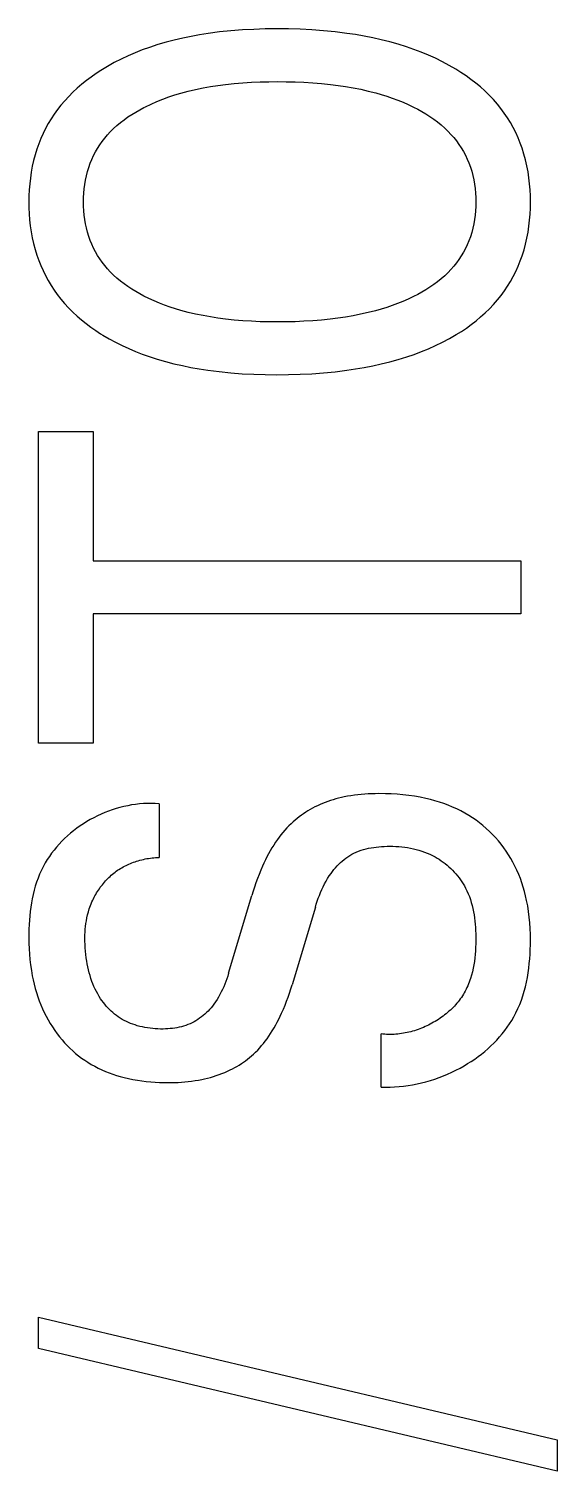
# Model space of a CAD drawing. Extents: x 867151 to 1787449, y -2071112 to -1028603.
# Drawn here: x 871109.614 to 871111.366, y -1032653.507 to -1032648.722 of the extents above; entities that cross this region are included whole.
import ezdxf

# ---------------------------------------------------------------- set-up
doc = ezdxf.new("R2010")
doc.units = 0
doc.header["$LTSCALE"] = 4
doc.header["$MEASUREMENT"] = 0
doc.layers.get('0').update_dxf_attribs({"linetype": 'CONTINUOUS'})
doc.layers.add('20000_FRONT_O', color=7, linetype='CONTINUOUS')

# ---------------------------------------------------------------- blocks, each defined once
blk = doc.blocks.new('CPU')
at = {"layer": '20000_FRONT_O', "color": 7, "linetype": 'Continuous'}
for p, q in [((82733.158, 11049.5328), (82733.158, 11050.5661)), ((82733.158, 11050.5661), (82733.3394, 11050.5661)), ((82733.3394, 11050.5661), (82733.3394, 11050.137)), ((82733.3394, 11050.137), (82734.758, 11050.137)), ((82734.758, 11050.137), (82734.758, 11049.9619)), ((82733.3394, 11049.9619), (82733.3394, 11049.5328)), ((82734.758, 11049.9619), (82733.3394, 11049.9619)), ((82733.3394, 11049.5328), (82733.158, 11049.5328)), ((82733.5583, 11049.3314), (82733.5583, 11049.1536)), ((82733.7885, 11048.769), (82733.8656, 11049.0266)), ((82734.0765, 11048.9885), (82733.9994, 11048.7309)), ((82734.2942, 11048.3916), (82734.2942, 11048.5676)), ((82733.158, 11047.5244), (82733.158, 11047.6278)), ((82733.158, 11047.6278), (82734.8782, 11047.2205)), ((82734.8782, 11047.1171), (82733.158, 11047.5244)), ((82734.8782, 11047.2205), (82734.8782, 11047.1171))]:
    blk.add_line(p, q, dxfattribs=at)
for points in [[(82734.5426, 11051.7681), (82734.5203, 11051.781), (82734.4977, 11051.7932), (82734.4746, 11051.8046), (82734.4511, 11051.8152), (82734.4272, 11051.8251), (82734.4031, 11051.8342), (82734.3788, 11051.8427), (82734.351, 11051.8513), (82734.3231, 11051.8592), (82734.2949, 11051.8663), (82734.2665, 11051.8726), (82734.238, 11051.8782), (82734.2094, 11051.8831), (82734.1807, 11051.8874), (82734.1422, 11051.8922), (82734.1035, 11051.896), (82734.0648, 11051.8989), (82734.026, 11051.9009), (82733.9872, 11051.902), (82733.9484, 11051.9023), (82733.9103, 11051.9019), (82733.8723, 11051.9007), (82733.8343, 11051.8987), (82733.7964, 11051.8958), (82733.7585, 11051.8919), (82733.7208, 11051.887), (82733.6926, 11051.8826), (82733.6645, 11051.8775), (82733.6365, 11051.8718), (82733.6087, 11051.8653), (82733.5811, 11051.858), (82733.5537, 11051.8499), (82733.5265, 11051.841), (82733.5026, 11051.8323), (82733.4788, 11051.8229), (82733.4554, 11051.8128), (82733.4324, 11051.8019), (82733.4097, 11051.7902), (82733.3874, 11051.7777), (82733.3655, 11051.7644), (82733.3491, 11051.7537), (82733.3329, 11051.7424), (82733.3172, 11051.7306), (82733.3018, 11051.7184), (82733.2869, 11051.7056), (82733.2725, 11051.6922), (82733.2586, 11051.6784), (82733.2453, 11051.664), (82733.2326, 11051.649), (82733.2212, 11051.6344), (82733.2104, 11051.6194), (82733.2003, 11051.6039), (82733.1907, 11051.588), (82733.1818, 11051.5717), (82733.1735, 11051.5551), (82733.1659, 11051.5382), (82733.159, 11051.521), (82733.1528, 11051.5036), (82733.147, 11051.4847), (82733.1419, 11051.4656), (82733.1376, 11051.4463), (82733.134, 11051.4268), (82733.1312, 11051.4073), (82733.129, 11051.3876), (82733.1275, 11051.3678), (82733.1266, 11051.3479), (82733.1263, 11051.3281), (82733.1265, 11051.3081), (82733.1274, 11051.2882), (82733.1289, 11051.2683), (82733.1311, 11051.2485), (82733.134, 11051.2288), (82733.1375, 11051.2093), (82733.1418, 11051.1899), (82733.1469, 11051.1707), (82733.1527, 11051.1517), (82733.1589, 11051.1342), (82733.1657, 11051.117), (82733.1733, 11051.1001), (82733.1815, 11051.0835), (82733.1903, 11051.0672), (82733.1998, 11051.0512), (82733.21, 11051.0357), (82733.2207, 11051.0206), (82733.2321, 11051.0059), (82733.2447, 11050.991), (82733.258, 11050.9766), (82733.2718, 11050.9627), (82733.2862, 11050.9494), (82733.301, 11050.9367), (82733.3163, 11050.9244), (82733.332, 11050.9127), (82733.348, 11050.9015), (82733.3644, 11050.8908), (82733.3716, 11050.8863)], [(82733.3716, 11050.8863), (82733.3924, 11050.8741), (82733.4137, 11050.8626), (82733.4353, 11050.8517), (82733.4573, 11050.8416), (82733.4796, 11050.8322), (82733.5022, 11050.8234), (82733.525, 11050.8152), (82733.5522, 11050.8064), (82733.5797, 11050.7985), (82733.6074, 11050.7913), (82733.6353, 11050.7849), (82733.6633, 11050.7792), (82733.6914, 11050.7742), (82733.7197, 11050.7699), (82733.7576, 11050.765), (82733.7956, 11050.7612), (82733.8337, 11050.7583), (82733.8719, 11050.7563), (82733.9101, 11050.7552), (82733.9484, 11050.7548), (82733.9872, 11050.7551), (82734.0261, 11050.7562), (82734.0649, 11050.7582), (82734.1036, 11050.761), (82734.1423, 11050.7648), (82734.1808, 11050.7696), (82734.2096, 11050.7739), (82734.2383, 11050.7788), (82734.2668, 11050.7843), (82734.2952, 11050.7906), (82734.3235, 11050.7976), (82734.3515, 11050.8054), (82734.3793, 11050.814), (82734.4037, 11050.8224), (82734.4279, 11050.8314), (82734.4518, 11050.8412), (82734.4753, 11050.8517), (82734.4985, 11050.863), (82734.5213, 11050.8751), (82734.5437, 11050.8881), (82734.5606, 11050.8987), (82734.5772, 11050.9098), (82734.5934, 11050.9215), (82734.6092, 11050.9337), (82734.6245, 11050.9465), (82734.6393, 11050.9598), (82734.6536, 11050.9737), (82734.6673, 11050.9881), (82734.6804, 11051.0031), (82734.6921, 11051.0178), (82734.7032, 11051.0329), (82734.7136, 11051.0485), (82734.7235, 11051.0646), (82734.7326, 11051.081), (82734.7411, 11051.0977), (82734.7489, 11051.1148), (82734.756, 11051.1322), (82734.7624, 11051.1498), (82734.7685, 11051.169), (82734.7737, 11051.1883), (82734.7781, 11051.2079), (82734.7818, 11051.2277), (82734.7848, 11051.2476), (82734.787, 11051.2676), (82734.7886, 11051.2877), (82734.7895, 11051.3079), (82734.7898, 11051.3281), (82734.7894, 11051.3482), (82734.7885, 11051.3684), (82734.7869, 11051.3884), (82734.7847, 11051.4084), (82734.7817, 11051.4283), (82734.778, 11051.448), (82734.7736, 11051.4675), (82734.7683, 11051.4869), (82734.7623, 11051.506), (82734.7559, 11051.5236), (82734.7487, 11051.541), (82734.7409, 11051.5581), (82734.7324, 11051.5748), (82734.7232, 11051.5912), (82734.7133, 11051.6072), (82734.7028, 11051.6228), (82734.6916, 11051.638), (82734.6799, 11051.6527), (82734.6667, 11051.6677), (82734.6529, 11051.6822), (82734.6385, 11051.6962), (82734.6236, 11051.7095), (82734.6082, 11051.7223), (82734.5923, 11051.7346), (82734.576, 11051.7463), (82734.5594, 11051.7574), (82734.5426, 11051.7681)], [(82733.5128, 11051.6439), (82733.5317, 11051.653), (82733.551, 11051.6614), (82733.5706, 11051.6692), (82733.5904, 11051.6763), (82733.6104, 11051.6829), (82733.6306, 11051.6889), (82733.6549, 11051.6954), (82733.6793, 11051.7012), (82733.7039, 11051.7062), (82733.7287, 11051.7106), (82733.7535, 11051.7144), (82733.7784, 11051.7177), (82733.807, 11051.7207), (82733.8357, 11051.7232), (82733.8644, 11051.725), (82733.8931, 11051.7263), (82733.9219, 11051.727), (82733.9506, 11051.7272), (82733.98, 11051.727), (82734.0093, 11051.7263), (82734.0386, 11051.7251), (82734.0679, 11051.7233), (82734.0971, 11051.7209), (82734.1263, 11051.7179), (82734.1516, 11051.7147), (82734.1769, 11051.711), (82734.202, 11051.7066), (82734.2271, 11051.7017), (82734.252, 11051.6961), (82734.2767, 11051.6897), (82734.2951, 11051.6845), (82734.3133, 11051.6788), (82734.3314, 11051.6727), (82734.3494, 11051.666), (82734.3671, 11051.6588), (82734.3846, 11051.6511), (82734.4019, 11051.6429), (82734.4159, 11051.6357), (82734.4296, 11051.6281), (82734.443, 11051.6201), (82734.4562, 11051.6117), (82734.4691, 11051.6028), (82734.4816, 11051.5935), (82734.4937, 11051.5836), (82734.5054, 11051.5732), (82734.5166, 11051.5623), (82734.5262, 11051.5521), (82734.5354, 11051.5415), (82734.5441, 11051.5305), (82734.5523, 11051.5191), (82734.5601, 11051.5073), (82734.5673, 11051.4953), (82734.5739, 11051.4829), (82734.5799, 11051.4703), (82734.5854, 11051.4574), (82734.5904, 11051.4437), (82734.5948, 11051.4297), (82734.5985, 11051.4156), (82734.6016, 11051.4012), (82734.6041, 11051.3868), (82734.606, 11051.3722), (82734.6073, 11051.3575), (82734.6081, 11051.3428), (82734.6083, 11051.3281), (82734.6081, 11051.3134), (82734.6073, 11051.2987), (82734.606, 11051.284), (82734.6041, 11051.2694), (82734.6016, 11051.255), (82734.5985, 11051.2407), (82734.5948, 11051.2265), (82734.5904, 11051.2126), (82734.5854, 11051.1989), (82734.58, 11051.186), (82734.5739, 11051.1734), (82734.5673, 11051.1611), (82734.5601, 11051.1491), (82734.5524, 11051.1374), (82734.5441, 11051.126), (82734.5354, 11051.115), (82734.5262, 11051.1044), (82734.5166, 11051.0942), (82734.5054, 11051.0834), (82734.4937, 11051.0731), (82734.4815, 11051.0633), (82734.469, 11051.0539), (82734.4561, 11051.0451), (82734.4429, 11051.0367), (82734.4295, 11051.0288), (82734.4158, 11051.0213), (82734.4019, 11051.0142)], [(82734.4019, 11051.0142), (82734.3846, 11051.006), (82734.367, 11050.9983), (82734.3492, 11050.9911), (82734.3312, 11050.9845), (82734.313, 11050.9783), (82734.2947, 11050.9726), (82734.2762, 11050.9673), (82734.2515, 11050.961), (82734.2266, 11050.9554), (82734.2015, 11050.9504), (82734.1763, 11050.9461), (82734.1511, 11050.9424), (82734.1258, 11050.9392), (82734.0967, 11050.9362), (82734.0675, 11050.9338), (82734.0383, 11050.932), (82734.0091, 11050.9308), (82733.9799, 11050.9301), (82733.9506, 11050.9298), (82733.9219, 11050.9301), (82733.8931, 11050.9308), (82733.8644, 11050.9321), (82733.8357, 11050.9339), (82733.807, 11050.9363), (82733.7784, 11050.9394), (82733.7535, 11050.9427), (82733.7287, 11050.9465), (82733.7039, 11050.9509), (82733.6793, 11050.956), (82733.6549, 11050.9617), (82733.6306, 11050.9682), (82733.6125, 11050.9735), (82733.5945, 11050.9793), (82733.5766, 11050.9856), (82733.559, 11050.9924), (82733.5415, 11050.9998), (82733.5243, 11051.0076), (82733.5073, 11051.016), (82733.4938, 11051.0232), (82733.4805, 11051.0308), (82733.4675, 11051.0388), (82733.4547, 11051.0472), (82733.4423, 11051.0561), (82733.4302, 11051.0654), (82733.4185, 11051.0752), (82733.4072, 11051.0855), (82733.3964, 11051.0963), (82733.3871, 11051.1064), (82733.3782, 11051.117), (82733.3697, 11051.128), (82733.3618, 11051.1393), (82733.3543, 11051.1509), (82733.3474, 11051.1628), (82733.341, 11051.1751), (82733.3351, 11051.1876), (82733.3299, 11051.2003), (82733.325, 11051.2139), (82733.3208, 11051.2277), (82733.3172, 11051.2417), (82733.3142, 11051.2559), (82733.3118, 11051.2701), (82733.31, 11051.2845), (82733.3087, 11051.299), (82733.3079, 11051.3135), (82733.3077, 11051.3281), (82733.3079, 11051.3427), (82733.3087, 11051.3573), (82733.31, 11051.3718), (82733.3118, 11051.3863), (82733.3142, 11051.4006), (82733.3172, 11051.4148), (82733.3208, 11051.4289), (82733.325, 11051.4427), (82733.3299, 11051.4564), (82733.3351, 11051.4692), (82733.3409, 11051.4817), (82733.3473, 11051.4939), (82733.3543, 11051.5059), (82733.3617, 11051.5176), (82733.3697, 11051.5289), (82733.3781, 11051.5399), (82733.387, 11051.5505), (82733.3964, 11051.5607), (82733.4072, 11051.5715), (82733.4185, 11051.5818), (82733.4302, 11051.5917), (82733.4423, 11051.601), (82733.4548, 11051.6099), (82733.4675, 11051.6183), (82733.4806, 11051.6263), (82733.4938, 11051.6339), (82733.5073, 11051.6411), (82733.5128, 11051.6439)], [(82734.3089, 11049.3648), (82734.2863, 11049.365), (82734.2748, 11049.3648), (82734.2633, 11049.3645), (82734.2518, 11049.364), (82734.2403, 11049.3632), (82734.2288, 11049.3623), (82734.2173, 11049.3611), (82734.2059, 11049.3597), (82734.1945, 11049.3581), (82734.1832, 11049.3561), (82734.1719, 11049.3539), (82734.1628, 11049.3519), (82734.1537, 11049.3497), (82734.1447, 11049.3473), (82734.1357, 11049.3447), (82734.1268, 11049.3419), (82734.118, 11049.3389), (82734.1092, 11049.3357), (82734.1006, 11049.3323), (82734.092, 11049.3286), (82734.0835, 11049.3247), (82734.0751, 11049.3207), (82734.0673, 11049.3166), (82734.0596, 11049.3123), (82734.052, 11049.3078), (82734.0445, 11049.3032), (82734.0372, 11049.2983), (82734.0299, 11049.2932), (82734.0228, 11049.288), (82734.0159, 11049.2826), (82734.0091, 11049.277), (82734.0025, 11049.2712), (82733.996, 11049.2652), (82733.9888, 11049.2582), (82733.9819, 11049.251), (82733.9752, 11049.2436), (82733.9687, 11049.236), (82733.9624, 11049.2283), (82733.9563, 11049.2203), (82733.9504, 11049.2123), (82733.9447, 11049.204), (82733.9385, 11049.1945), (82733.9325, 11049.1849), (82733.9268, 11049.1751), (82733.9212, 11049.1652), (82733.9159, 11049.1552), (82733.9108, 11049.1451), (82733.9059, 11049.1348), (82733.9012, 11049.1245), (82733.8953, 11049.1108), (82733.8897, 11049.097), (82733.8844, 11049.0831), (82733.8794, 11049.0691), (82733.8745, 11049.055), (82733.87, 11049.0409), (82733.8656, 11049.0266)], [(82734.2942, 11048.3916), (82734.3092, 11048.3912), (82734.3242, 11048.3913), (82734.3391, 11048.3918), (82734.3541, 11048.3929), (82734.3691, 11048.3944), (82734.384, 11048.3963), (82734.3989, 11048.3988), (82734.4138, 11048.4017), (82734.4286, 11048.405), (82734.4433, 11048.4088), (82734.4578, 11048.413), (82734.4723, 11048.4177), (82734.4867, 11048.4228), (82734.5009, 11048.4283), (82734.515, 11048.4342), (82734.5289, 11048.4405), (82734.5426, 11048.4472), (82734.5562, 11048.4544), (82734.5695, 11048.4619), (82734.5815, 11048.4691), (82734.5933, 11048.4766), (82734.6048, 11048.4844), (82734.6161, 11048.4925), (82734.6272, 11048.5009), (82734.638, 11048.5097), (82734.6485, 11048.5187), (82734.6588, 11048.528), (82734.6687, 11048.5376), (82734.6783, 11048.5475), (82734.6875, 11048.5576), (82734.6964, 11048.5681), (82734.7049, 11048.5788), (82734.713, 11048.5898), (82734.7207, 11048.601), (82734.7279, 11048.6125), (82734.7347, 11048.6243), (82734.7418, 11048.6378), (82734.7483, 11048.6516), (82734.7543, 11048.6656), (82734.7597, 11048.68), (82734.7646, 11048.6945), (82734.769, 11048.7093), (82734.773, 11048.7242), (82734.7764, 11048.7393), (82734.7794, 11048.7546), (82734.782, 11048.7699), (82734.7842, 11048.7854), (82734.786, 11048.8009), (82734.7874, 11048.8164), (82734.7885, 11048.832), (82734.7892, 11048.8476), (82734.7896, 11048.8632), (82734.7898, 11048.8788), (82734.7895, 11048.8979), (82734.7888, 11048.917), (82734.7875, 11048.936), (82734.7857, 11048.9548), (82734.7834, 11048.9736), (82734.7805, 11048.9923), (82734.7769, 11049.0109), (82734.7736, 11049.0255), (82734.7699, 11049.04), (82734.7658, 11049.0545), (82734.7612, 11049.0688), (82734.7562, 11049.0829), (82734.7507, 11049.0969), (82734.7448, 11049.1107), (82734.7384, 11049.1243), (82734.7318, 11049.1371), (82734.7248, 11049.1496), (82734.7174, 11049.1618), (82734.7095, 11049.1738), (82734.7013, 11049.1856), (82734.6926, 11049.197), (82734.6835, 11049.2081), (82734.6741, 11049.2189), (82734.6642, 11049.2295), (82734.6539, 11049.2397), (82734.6432, 11049.2496), (82734.6322, 11049.259), (82734.6208, 11049.2681), (82734.6092, 11049.2767), (82734.5973, 11049.285), (82734.585, 11049.2927), (82734.5725, 11049.3001), (82734.559, 11049.3074), (82734.5452, 11049.3142), (82734.5312, 11049.3205), (82734.5169, 11049.3263), (82734.5025, 11049.3317), (82734.4879, 11049.3366), (82734.4731, 11049.3411), (82734.4582, 11049.3451), (82734.4433, 11049.3488), (82734.4243, 11049.3528), (82734.4052, 11049.3562), (82734.3861, 11049.359), (82734.3668, 11049.3613), (82734.3475, 11049.363), (82734.3282, 11049.3642), (82734.3089, 11049.3648)], [(82733.5583, 11049.3314), (82733.5453, 11049.3323), (82733.5323, 11049.3326), (82733.5192, 11049.3325), (82733.5061, 11049.3319), (82733.4931, 11049.3308), (82733.48, 11049.3293), (82733.467, 11049.3274), (82733.454, 11049.325), (82733.4411, 11049.3222), (82733.4282, 11049.3189), (82733.4155, 11049.3153), (82733.4028, 11049.3112), (82733.3903, 11049.3067), (82733.3779, 11049.3019), (82733.3656, 11049.2966), (82733.3535, 11049.291), (82733.3416, 11049.285), (82733.3298, 11049.2787), (82733.3183, 11049.272), (82733.307, 11049.265), (82733.296, 11049.2576), (82733.2852, 11049.25), (82733.2747, 11049.242), (82733.2645, 11049.2337), (82733.2545, 11049.2251), (82733.2449, 11049.2162), (82733.2356, 11049.207), (82733.2266, 11049.1975), (82733.2179, 11049.1878), (82733.2097, 11049.1777), (82733.2018, 11049.1674), (82733.1943, 11049.1569), (82733.1872, 11049.1461), (82733.1805, 11049.1351), (82733.1743, 11049.1238), (82733.1679, 11049.1111), (82733.1621, 11049.0982), (82733.1568, 11049.085), (82733.152, 11049.0717), (82733.1477, 11049.0581), (82733.1439, 11049.0443), (82733.1404, 11049.0304), (82733.1374, 11049.0164), (82733.1349, 11049.0022), (82733.1326, 11048.9879), (82733.1308, 11048.9736), (82733.1293, 11048.9592), (82733.1281, 11048.9447), (82733.1272, 11048.9303), (82733.1266, 11048.9158), (82733.1263, 11048.9013), (82733.1263, 11048.8869), (82733.1265, 11048.8687), (82733.1272, 11048.8505), (82733.1283, 11048.8324), (82733.1298, 11048.8144), (82733.1319, 11048.7965), (82733.1345, 11048.7786), (82733.1376, 11048.7608), (82733.1405, 11048.7468), (82733.1438, 11048.7328), (82733.1474, 11048.7188), (82733.1515, 11048.705), (82733.1559, 11048.6913), (82733.1607, 11048.6777), (82733.166, 11048.6643), (82733.1716, 11048.6511), (82733.1774, 11048.6386), (82733.1835, 11048.6264), (82733.19, 11048.6143), (82733.1969, 11048.6025), (82733.2042, 11048.5909), (82733.2119, 11048.5796), (82733.2199, 11048.5685), (82733.2283, 11048.5576), (82733.2364, 11048.5479), (82733.2448, 11048.5384), (82733.2535, 11048.5292), (82733.2625, 11048.5203), (82733.2718, 11048.5117), (82733.2813, 11048.5033), (82733.2912, 11048.4954), (82733.3013, 11048.4877), (82733.3116, 11048.4804), (82733.3222, 11048.4735), (82733.3333, 11048.4667), (82733.3447, 11048.4603), (82733.3563, 11048.4544), (82733.3681, 11048.4488), (82733.3801, 11048.4435), (82733.3922, 11048.4387), (82733.4045, 11048.4342), (82733.4169, 11048.4301), (82733.4294, 11048.4264), (82733.442, 11048.423), (82733.4566, 11048.4195), (82733.4713, 11048.4164), (82733.4861, 11048.4138), (82733.501, 11048.4116), (82733.5158, 11048.4098), (82733.5308, 11048.4084), (82733.5457, 11048.4073)], [(82734.0765, 11048.9885), (82734.0795, 11048.9984), (82734.0828, 11049.0082), (82734.0862, 11049.0179), (82734.0898, 11049.0275), (82734.0937, 11049.0371), (82734.0978, 11049.0466), (82734.1022, 11049.0559), (82734.1068, 11049.0652), (82734.1118, 11049.0742), (82734.117, 11049.0831), (82734.1226, 11049.0919), (82734.1285, 11049.1004), (82734.1333, 11049.1068), (82734.1382, 11049.113), (82734.1433, 11049.119), (82734.1487, 11049.1249), (82734.1542, 11049.1306), (82734.1599, 11049.1361), (82734.1657, 11049.1414), (82734.1718, 11049.1464), (82734.178, 11049.1512), (82734.1844, 11049.1557), (82734.1909, 11049.16), (82734.1977, 11049.1639), (82734.2045, 11049.1675), (82734.2122, 11049.1711), (82734.22, 11049.1744), (82734.228, 11049.1772), (82734.2362, 11049.1797), (82734.2444, 11049.1819), (82734.2528, 11049.1838), (82734.2612, 11049.1855), (82734.2698, 11049.1868), (82734.2784, 11049.1879), (82734.287, 11049.1888), (82734.2957, 11049.1894), (82734.3044, 11049.1899), (82734.3142, 11049.1902), (82734.324, 11049.1903), (82734.3338, 11049.1902), (82734.3436, 11049.1898), (82734.3533, 11049.1892), (82734.3631, 11049.1884), (82734.3727, 11049.1872), (82734.3823, 11049.1858), (82734.3919, 11049.1841), (82734.4014, 11049.1822), (82734.4108, 11049.1799), (82734.4201, 11049.1774), (82734.4292, 11049.1745), (82734.4383, 11049.1713), (82734.4473, 11049.1678), (82734.4561, 11049.164), (82734.4647, 11049.1599), (82734.4733, 11049.1553), (82734.4803, 11049.1513), (82734.4872, 11049.147), (82734.494, 11049.1424), (82734.5006, 11049.1377), (82734.5071, 11049.1327), (82734.5135, 11049.1275), (82734.5196, 11049.1221), (82734.5256, 11049.1165), (82734.5315, 11049.1107), (82734.5371, 11049.1048), (82734.5425, 11049.0987), (82734.5478, 11049.0924), (82734.5528, 11049.0859), (82734.5576, 11049.0793), (82734.5622, 11049.0726), (82734.5666, 11049.0657), (82734.5707, 11049.0587), (82734.5746, 11049.0516), (82734.5792, 11049.0423), (82734.5833, 11049.0329), (82734.5871, 11049.0232), (82734.5906, 11049.0135), (82734.5936, 11049.0036), (82734.5964, 11048.9935), (82734.5987, 11048.9834), (82734.6008, 11048.9732), (82734.6026, 11048.9629), (82734.6041, 11048.9525), (82734.6054, 11048.942), (82734.6064, 11048.9315), (82734.6072, 11048.921), (82734.6077, 11048.9104), (82734.6081, 11048.8999), (82734.6083, 11048.8893), (82734.6083, 11048.8788), (82734.6082, 11048.8669), (82734.6078, 11048.8551), (82734.6072, 11048.8434), (82734.6064, 11048.8317), (82734.6052, 11048.82), (82734.6038, 11048.8084), (82734.602, 11048.7969), (82734.5999, 11048.7855), (82734.5974, 11048.7742), (82734.5945, 11048.7629), (82734.5911, 11048.7518)], [(82733.3266, 11048.9823), (82733.3286, 11048.9882), (82733.3307, 11048.994), (82733.333, 11048.9998), (82733.3354, 11049.0055), (82733.3379, 11049.0111), (82733.3403, 11049.0161), (82733.3428, 11049.0211), (82733.3454, 11049.026), (82733.3482, 11049.0308), (82733.351, 11049.0356), (82733.3539, 11049.0403), (82733.3569, 11049.045), (82733.3601, 11049.0495), (82733.3633, 11049.0541), (82733.3666, 11049.0585), (82733.3701, 11049.0629), (82733.3734, 11049.0671), (82733.3769, 11049.0712), (82733.3805, 11049.0752), (82733.3841, 11049.0791), (82733.3879, 11049.083), (82733.3917, 11049.0867), (82733.3956, 11049.0904), (82733.3996, 11049.094), (82733.4037, 11049.0975), (82733.4078, 11049.1009), (82733.412, 11049.1042), (82733.4163, 11049.1074), (82733.4207, 11049.1105), (82733.4252, 11049.1135), (82733.4297, 11049.1163), (82733.4343, 11049.1191), (82733.439, 11049.1218), (82733.4437, 11049.1243), (82733.4485, 11049.1267), (82733.4534, 11049.129), (82733.4583, 11049.1313), (82733.4632, 11049.1334), (82733.4682, 11049.1354), (82733.4733, 11049.1373), (82733.4783, 11049.139), (82733.4834, 11049.1407), (82733.4891, 11049.1424), (82733.4947, 11049.144), (82733.5004, 11049.1455), (82733.5061, 11049.1469), (82733.5118, 11049.1481), (82733.5176, 11049.1492), (82733.5234, 11049.1502), (82733.5292, 11049.151), (82733.535, 11049.1518), (82733.5408, 11049.1524), (82733.5466, 11049.1529), (82733.5525, 11049.1533), (82733.5583, 11049.1536)], [(82733.7885, 11048.769), (82733.7857, 11048.7599), (82733.7827, 11048.7509), (82733.7795, 11048.7419), (82733.7761, 11048.733), (82733.7725, 11048.7242), (82733.7686, 11048.7155), (82733.7645, 11048.7069), (82733.7601, 11048.6984), (82733.7555, 11048.6901), (82733.7505, 11048.6819), (82733.7453, 11048.674), (82733.7397, 11048.6662), (82733.7352, 11048.6603), (82733.7305, 11048.6546), (82733.7256, 11048.6491), (82733.7206, 11048.6437), (82733.7153, 11048.6384), (82733.7099, 11048.6334), (82733.7043, 11048.6286), (82733.6986, 11048.6239), (82733.6927, 11048.6195), (82733.6866, 11048.6154), (82733.6804, 11048.6115), (82733.674, 11048.6079), (82733.6675, 11048.6045), (82733.6607, 11048.6013), (82733.6537, 11048.5985), (82733.6466, 11048.5959), (82733.6395, 11048.5936), (82733.6322, 11048.5916), (82733.6248, 11048.5898), (82733.6174, 11048.5883), (82733.6099, 11048.5871), (82733.6023, 11048.586), (82733.5947, 11048.5852), (82733.5871, 11048.5846), (82733.5795, 11048.5842), (82733.5719, 11048.5839), (82733.5631, 11048.5839), (82733.5544, 11048.5841), (82733.5457, 11048.5846), (82733.537, 11048.5853), (82733.5283, 11048.5863), (82733.5197, 11048.5875), (82733.5112, 11048.589), (82733.5027, 11048.5908), (82733.4942, 11048.5928), (82733.4858, 11048.5951), (82733.4785, 11048.5974), (82733.4712, 11048.6), (82733.4639, 11048.6027), (82733.4568, 11048.6057), (82733.4498, 11048.6089), (82733.4428, 11048.6124), (82733.4361, 11048.6161), (82733.4294, 11048.62), (82733.423, 11048.6242), (82733.4167, 11048.6287), (82733.4106, 11048.6334), (82733.4047, 11048.6383), (82733.399, 11048.6434), (82733.3935, 11048.6488), (82733.3881, 11048.6543), (82733.383, 11048.6601), (82733.378, 11048.666), (82733.3733, 11048.6721), (82733.3687, 11048.6783), (82733.3644, 11048.6846), (82733.3594, 11048.6924), (82733.3547, 11048.7004), (82733.3503, 11048.7085), (82733.3462, 11048.7167), (82733.3423, 11048.7251), (82733.3387, 11048.7336), (82733.3354, 11048.7422), (82733.3321, 11048.7516), (82733.3291, 11048.7611), (82733.3264, 11048.7707), (82733.3239, 11048.7803), (82733.3217, 11048.79), (82733.3197, 11048.7998), (82733.318, 11048.8096), (82733.3164, 11048.8206), (82733.315, 11048.8316), (82733.3139, 11048.8426), (82733.3131, 11048.8537), (82733.3125, 11048.8647), (82733.3122, 11048.8758), (82733.3122, 11048.8869), (82733.3124, 11048.8964), (82733.3128, 11048.9058), (82733.3135, 11048.9152), (82733.3143, 11048.9246), (82733.3155, 11048.9339), (82733.3169, 11048.9432), (82733.3186, 11048.9524), (82733.3209, 11048.9625), (82733.3236, 11048.9725), (82733.3266, 11048.9823)], [(82734.5911, 11048.7518), (82734.5891, 11048.7456), (82734.5869, 11048.7395), (82734.5845, 11048.7335), (82734.582, 11048.7275), (82734.5793, 11048.7215), (82734.5764, 11048.7157), (82734.5734, 11048.7099), (82734.5704, 11048.7046), (82734.5673, 11048.6993), (82734.564, 11048.6941), (82734.5606, 11048.689), (82734.557, 11048.6839), (82734.5534, 11048.679), (82734.5495, 11048.6741), (82734.5456, 11048.6694), (82734.5416, 11048.6647), (82734.5374, 11048.6601), (82734.5331, 11048.6556), (82734.5287, 11048.6513), (82734.5242, 11048.647), (82734.5196, 11048.6428), (82734.5149, 11048.6386), (82734.5101, 11048.6346), (82734.5052, 11048.6307), (82734.5003, 11048.6269), (82734.4952, 11048.6232), (82734.4901, 11048.6196), (82734.4848, 11048.6161), (82734.4795, 11048.6127), (82734.4742, 11048.6094), (82734.4687, 11048.6062), (82734.4632, 11048.6031), (82734.4576, 11048.6001), (82734.452, 11048.5973), (82734.4463, 11048.5945), (82734.4405, 11048.5919), (82734.4347, 11048.5893), (82734.4288, 11048.5869), (82734.423, 11048.5847), (82734.417, 11048.5825), (82734.411, 11048.5804), (82734.405, 11048.5785), (82734.399, 11048.5767), (82734.3929, 11048.5751), (82734.3868, 11048.5736), (82734.3807, 11048.5722), (82734.3745, 11048.5709), (82734.3684, 11048.5698), (82734.3622, 11048.5688), (82734.356, 11048.568), (82734.3498, 11048.5673), (82734.3436, 11048.5667), (82734.3374, 11048.5663), (82734.3312, 11048.566), (82734.325, 11048.5659), (82734.3188, 11048.5659), (82734.3127, 11048.5661), (82734.3065, 11048.5665), (82734.3004, 11048.567), (82734.2942, 11048.5676)], [(82733.5457, 11048.4073), (82733.5597, 11048.4066), (82733.5737, 11048.4062), (82733.5878, 11048.4061), (82733.599, 11048.4062), (82733.6102, 11048.4065), (82733.6214, 11048.407), (82733.6327, 11048.4077), (82733.6439, 11048.4086), (82733.655, 11048.4097), (82733.6662, 11048.4111), (82733.6773, 11048.4127), (82733.6884, 11048.4145), (82733.6994, 11048.4166), (82733.7092, 11048.4187), (82733.7189, 11048.421), (82733.7285, 11048.4236), (82733.7381, 11048.4264), (82733.7476, 11048.4294), (82733.7571, 11048.4326), (82733.7664, 11048.4361), (82733.7757, 11048.4398), (82733.7849, 11048.4438), (82733.7939, 11048.4481), (82733.8015, 11048.4519), (82733.809, 11048.4559), (82733.8165, 11048.4601), (82733.8238, 11048.4645), (82733.831, 11048.4691), (82733.8381, 11048.4739), (82733.845, 11048.4788), (82733.8518, 11048.484), (82733.8584, 11048.4893), (82733.8649, 11048.4948), (82733.8713, 11048.5005), (82733.8783, 11048.5072), (82733.8852, 11048.5142), (82733.8918, 11048.5214), (82733.8982, 11048.5288), (82733.9044, 11048.5363), (82733.9104, 11048.5441), (82733.9162, 11048.5519), (82733.9218, 11048.5599), (82733.9279, 11048.5691), (82733.9337, 11048.5784), (82733.9394, 11048.5879), (82733.9448, 11048.5974), (82733.95, 11048.6071), (82733.955, 11048.6169), (82733.9599, 11048.6268), (82733.9645, 11048.6368), (82733.9703, 11048.6499), (82733.9758, 11048.6631), (82733.981, 11048.6765), (82733.986, 11048.69), (82733.9907, 11048.7035), (82733.9952, 11048.7172), (82733.9994, 11048.7309)]]:
    blk.add_lwpolyline(points, dxfattribs=at)

msp = doc.modelspace()

# ---------------------------------------------------------------- block references
msp.add_blockref('CPU', (788376.4881, -1043700.6242))

doc.saveas('drawing.dxf')
